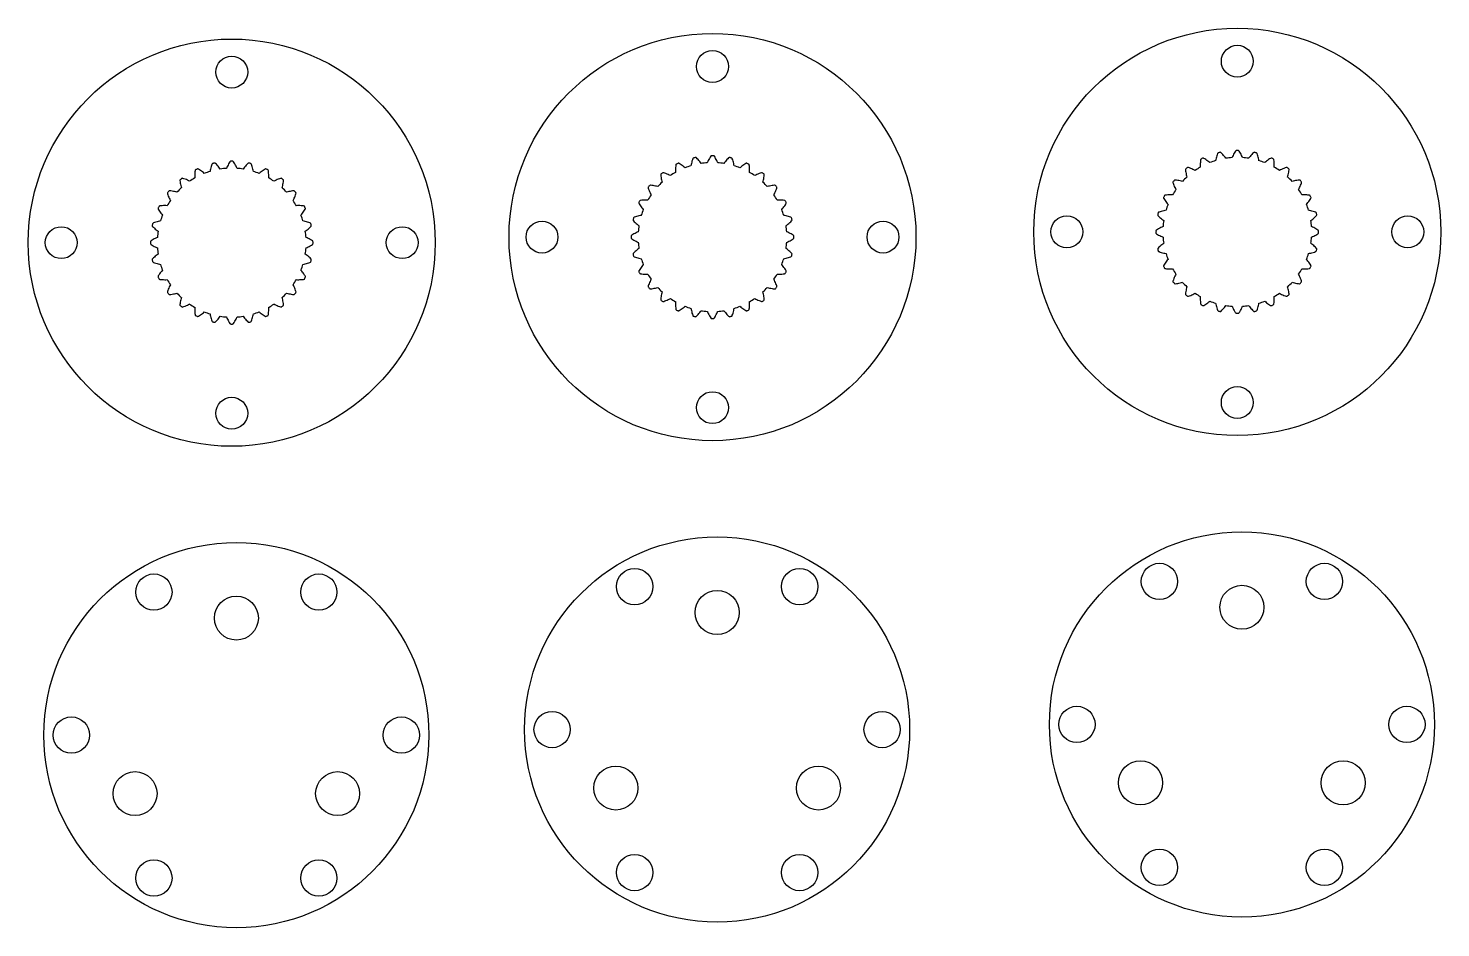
# Model space of a CAD drawing. Header units: millimetres. Extents: x -17 to 112, y -157 to 16.
# Drawn here: x -16.9 to 111.5, y -66 to 15.7 of the extents above; entities that cross this region are included whole.
import ezdxf

# ---------------------------------------------------------------- set-up
doc = ezdxf.new("R2010")
doc.units = ezdxf.units.MM
doc.layers.get('0').update_dxf_attribs({"lineweight": 25, "true_color": 0xffffff})

msp = doc.modelspace()

# ---------------------------------------------------------------- linework, layer by layer
at = {"color": 7, "linetype": 'Continuous', "lineweight": 25, "true_color": 0xffffff}
for centre, radius in [((93.04, -2.79), 18.5), ((1.62, -3.77), 18.5), ((45.33, -3.26), 18.5), ((93.04, 12.71), 1.45), ((1.62, 11.73), 1.45), ((45.33, 12.24), 1.45), ((-13.88, -3.77), 1.45), ((17.12, -3.77), 1.45), ((29.83, -3.26), 1.45), ((60.83, -3.26), 1.45), ((77.54, -2.79), 1.45), ((108.54, -2.79), 1.45), ((1.62, -19.27), 1.45), ((45.33, -18.76), 1.45), ((93.04, -18.29), 1.45), ((45.75, -48.01), 17.5), ((93.46, -47.54), 17.5), ((2.04, -48.51), 17.5), ((38.25, -35.02), 1.65), ((53.25, -35.02), 1.65), ((85.96, -34.55), 1.65), ((100.96, -34.55), 1.65), ((-5.46, -35.52), 1.65), ((9.54, -35.52), 1.65), ((2.04, -37.88), 2), ((45.75, -37.37), 2), ((93.46, -36.9), 2), ((78.46, -47.54), 1.65), ((108.46, -47.54), 1.65), ((-12.96, -48.51), 1.65), ((17.04, -48.51), 1.65), ((30.75, -48.01), 1.65), ((60.75, -48.01), 1.65), ((36.54, -53.32), 2), ((54.96, -53.32), 2), ((84.24, -52.85), 2), ((102.67, -52.85), 2), ((-7.17, -53.83), 2), ((11.25, -53.83), 2), ((85.96, -60.53), 1.65), ((100.96, -60.53), 1.65), ((-5.46, -61.5), 1.65), ((9.54, -61.5), 1.65), ((38.25, -61), 1.65), ((53.25, -61), 1.65)]:
    msp.add_circle(centre, radius, dxfattribs=at)
for centre, start, end in [((93.04, -2.79), 94.0569, 98.8002), ((93.04, -2.79), 81.1998, 85.9431), ((1.62, -3.77), 106.914, 111.6574), ((1.62, -3.77), 94.0569, 98.8002), ((1.62, -3.77), 81.1998, 85.9431), ((1.62, -3.77), 68.3426, 73.086), ((45.33, -3.26), 119.7712, 124.5145), ((45.33, -3.26), 106.914, 111.6574), ((45.33, -3.26), 94.0569, 98.8002), ((45.33, -3.26), 81.1998, 85.9431), ((45.33, -3.26), 68.3426, 73.086), ((45.33, -3.26), 55.4855, 60.2288), ((93.04, -2.79), 119.7712, 124.5145), ((93.04, -2.79), 106.914, 111.6574), ((93.04, -2.79), 68.3426, 73.086), ((93.04, -2.79), 55.4855, 60.2288), ((1.62, -3.77), 119.7712, 124.5145), ((1.62, -3.77), 55.4855, 60.2288), ((45.33, -3.26), 132.6283, 137.3717), ((45.33, -3.26), 42.6283, 47.3717), ((93.04, -2.79), 132.6283, 137.3717), ((93.04, -2.79), 42.6283, 47.3717), ((1.62, -3.77), 145.4855, 150.2288), ((1.62, -3.77), 132.6283, 137.3717), ((1.62, -3.77), 42.6283, 47.3717), ((1.62, -3.77), 29.7712, 34.5145), ((45.33, -3.26), 145.4855, 150.2288), ((45.33, -3.26), 29.7712, 34.5145), ((93.04, -2.79), 145.4855, 150.2288), ((93.04, -2.79), 29.7712, 34.5145), ((1.62, -3.77), 158.3426, 163.086), ((1.62, -3.77), 16.914, 21.6574), ((45.33, -3.26), 158.3426, 163.086), ((45.33, -3.26), 16.914, 21.6574), ((93.04, -2.79), 158.3426, 163.086), ((93.04, -2.79), 16.914, 21.6574), ((45.33, -3.26), 171.1998, 175.9431), ((45.33, -3.26), 4.0569, 8.8002), ((93.04, -2.79), 171.1998, 175.9431), ((93.04, -2.79), 4.0569, 8.8002), ((1.62, -3.77), 171.1998, 175.9431), ((1.62, -3.77), 4.0569, 8.8002), ((45.33, -3.26), 184.0569, 188.8002), ((45.33, -3.26), 351.1998, 355.9431), ((93.04, -2.79), 184.0569, 188.8002), ((93.04, -2.79), 351.1998, 355.9431), ((1.62, -3.77), 184.0569, 188.8002), ((1.62, -3.77), 351.1998, 355.9431), ((93.04, -2.79), 196.914, 201.6574), ((93.04, -2.79), 338.3426, 343.086), ((1.62, -3.77), 196.914, 201.6574), ((1.62, -3.77), 338.3426, 343.086), ((45.33, -3.26), 196.914, 201.6574), ((45.33, -3.26), 338.3426, 343.086), ((93.04, -2.79), 209.7712, 214.5145), ((93.04, -2.79), 325.4855, 330.2288), ((1.62, -3.77), 209.7712, 214.5145), ((1.62, -3.77), 325.4855, 330.2288), ((45.33, -3.26), 209.7712, 214.5145), ((45.33, -3.26), 325.4855, 330.2288), ((93.04, -2.79), 222.6283, 227.3717), ((93.04, -2.79), 312.6283, 317.3717), ((1.62, -3.77), 222.6283, 227.3717), ((1.62, -3.77), 312.6283, 317.3717), ((45.33, -3.26), 222.6283, 227.3717), ((45.33, -3.26), 235.4855, 240.2288), ((45.33, -3.26), 299.7712, 304.5145), ((45.33, -3.26), 312.6283, 317.3717), ((93.04, -2.79), 235.4855, 240.2288), ((93.04, -2.79), 299.7712, 304.5145), ((1.62, -3.77), 235.4855, 240.2288), ((1.62, -3.77), 248.3426, 253.086), ((1.62, -3.77), 286.914, 291.6574), ((1.62, -3.77), 299.7712, 304.5145), ((45.33, -3.26), 248.3426, 253.086), ((45.33, -3.26), 261.1998, 265.9431), ((45.33, -3.26), 274.0569, 278.8002), ((45.33, -3.26), 286.914, 291.6574), ((93.04, -2.79), 248.3426, 253.086), ((93.04, -2.79), 261.1998, 265.9431), ((93.04, -2.79), 274.0569, 278.8002), ((93.04, -2.79), 286.914, 291.6574), ((1.62, -3.77), 261.1998, 265.9431), ((1.62, -3.77), 274.0569, 278.8002)]:
    msp.add_arc(centre, 6.77, start, end, dxfattribs=at)
for points, knots in [([(43.69, 3.95), (43.65, 3.94), (43.57, 3.93), (43.52, 3.83), (43.44, 3.56), (43.39, 3.36), (43.36, 3.21)], [0.5, 0.5, 0.5, 0.5, 0.5638136, 0.6276273, 0.7552545, 1.0105091, 1.0105091, 1.0105091, 1.0105091]), ([(44.3, 3.43), (44.21, 3.55), (44.08, 3.71), (43.88, 3.92), (43.8, 3.99), (43.72, 3.96), (43.69, 3.95)], [-0.0105091, -0.0105091, -0.0105091, -0.0105091, 0.2447455, 0.3723727, 0.4361864, 0.5, 0.5, 0.5, 0.5]), ([(45.33, 4.13), (45.29, 4.13), (45.21, 4.14), (45.15, 4.06), (45, 3.81), (44.91, 3.63), (44.85, 3.49)], [0.5, 0.5, 0.5, 0.5, 0.5638136, 0.6276273, 0.7552545, 1.0105091, 1.0105091, 1.0105091, 1.0105091]), ([(45.81, 3.49), (45.75, 3.63), (45.66, 3.81), (45.52, 4.06), (45.45, 4.14), (45.37, 4.13), (45.33, 4.13)], [-0.0105091, -0.0105091, -0.0105091, -0.0105091, 0.2447455, 0.3723727, 0.4361864, 0.5, 0.5, 0.5, 0.5]), ([(46.98, 3.95), (46.94, 3.96), (46.86, 3.99), (46.78, 3.92), (46.59, 3.71), (46.45, 3.55), (46.37, 3.43)], [0.5, 0.5, 0.5, 0.5, 0.5638136, 0.6276273, 0.7552545, 1.0105091, 1.0105091, 1.0105091, 1.0105091]), ([(47.3, 3.21), (47.27, 3.36), (47.23, 3.56), (47.14, 3.83), (47.09, 3.93), (47.01, 3.94), (46.98, 3.95)], [-0.0105091, -0.0105091, -0.0105091, -0.0105091, 0.2447455, 0.3723727, 0.4361864, 0.5, 0.5, 0.5, 0.5]), ([(89.83, 3.87), (89.8, 3.85), (89.72, 3.83), (89.7, 3.72), (89.67, 3.44), (89.67, 3.23), (89.68, 3.08)], [0.5, 0.5, 0.5, 0.5, 0.5638136, 0.6276273, 0.7552545, 1.0105091, 1.0105091, 1.0105091, 1.0105091]), ([(90.54, 3.5), (90.43, 3.6), (90.26, 3.73), (90.03, 3.88), (89.93, 3.93), (89.87, 3.89), (89.83, 3.87)], [-0.0105091, -0.0105091, -0.0105091, -0.0105091, 0.2447455, 0.3723727, 0.4361864, 0.5, 0.5, 0.5, 0.5]), ([(91.39, 4.42), (91.35, 4.41), (91.28, 4.4), (91.23, 4.3), (91.14, 4.03), (91.09, 3.83), (91.07, 3.68)], [0.5, 0.5, 0.5, 0.5, 0.5638136, 0.6276273, 0.7552545, 1.0105091, 1.0105091, 1.0105091, 1.0105091]), ([(92, 3.9), (91.92, 4.02), (91.78, 4.18), (91.59, 4.39), (91.5, 4.46), (91.43, 4.43), (91.39, 4.42)], [-0.0105091, -0.0105091, -0.0105091, -0.0105091, 0.2447455, 0.3723727, 0.4361864, 0.5, 0.5, 0.5, 0.5]), ([(93.04, 4.6), (93, 4.6), (92.92, 4.61), (92.85, 4.53), (92.71, 4.28), (92.62, 4.1), (92.56, 3.96)], [0.5, 0.5, 0.5, 0.5, 0.5638136, 0.6276273, 0.7552545, 1.0105091, 1.0105091, 1.0105091, 1.0105091]), ([(93.52, 3.96), (93.46, 4.1), (93.37, 4.28), (93.22, 4.53), (93.16, 4.61), (93.08, 4.6), (93.04, 4.6)], [-0.0105091, -0.0105091, -0.0105091, -0.0105091, 0.2447455, 0.3723727, 0.4361864, 0.5, 0.5, 0.5, 0.5]), ([(94.68, 4.42), (94.64, 4.43), (94.57, 4.46), (94.49, 4.39), (94.29, 4.18), (94.16, 4.02), (94.07, 3.9)], [0.5, 0.5, 0.5, 0.5, 0.5638136, 0.6276273, 0.7552545, 1.0105091, 1.0105091, 1.0105091, 1.0105091]), ([(95.01, 3.68), (94.98, 3.83), (94.93, 4.03), (94.85, 4.3), (94.8, 4.4), (94.72, 4.41), (94.68, 4.42)], [-0.0105091, -0.0105091, -0.0105091, -0.0105091, 0.2447455, 0.3723727, 0.4361864, 0.5, 0.5, 0.5, 0.5]), ([(96.25, 3.87), (96.21, 3.89), (96.15, 3.93), (96.05, 3.88), (95.81, 3.73), (95.65, 3.6), (95.54, 3.5)], [0.5, 0.5, 0.5, 0.5, 0.5638136, 0.6276273, 0.7552545, 1.0105091, 1.0105091, 1.0105091, 1.0105091]), ([(96.4, 3.08), (96.41, 3.23), (96.4, 3.44), (96.38, 3.72), (96.36, 3.83), (96.28, 3.85), (96.25, 3.87)], [-0.0105091, -0.0105091, -0.0105091, -0.0105091, 0.2447455, 0.3723727, 0.4361864, 0.5, 0.5, 0.5, 0.5]), ([(-1.59, 2.89), (-1.62, 2.88), (-1.7, 2.85), (-1.72, 2.74), (-1.74, 2.46), (-1.75, 2.25), (-1.74, 2.11)], [0.5, 0.5, 0.5, 0.5, 0.5638136, 0.6276273, 0.7552545, 1.0105091, 1.0105091, 1.0105091, 1.0105091]), ([(-0.88, 2.52), (-0.99, 2.62), (-1.15, 2.75), (-1.39, 2.91), (-1.49, 2.95), (-1.55, 2.91), (-1.59, 2.89)], [-0.0105091, -0.0105091, -0.0105091, -0.0105091, 0.2447455, 0.3723727, 0.4361864, 0.5, 0.5, 0.5, 0.5]), ([(-0.03, 3.44), (-0.06, 3.43), (-0.14, 3.42), (-0.19, 3.33), (-0.27, 3.06), (-0.32, 2.85), (-0.35, 2.71)], [0.5, 0.5, 0.5, 0.5, 0.5638136, 0.6276273, 0.7552545, 1.0105091, 1.0105091, 1.0105091, 1.0105091]), ([(0.58, 2.92), (0.5, 3.04), (0.37, 3.2), (0.17, 3.41), (0.09, 3.48), (0.01, 3.45), (-0.03, 3.44)], [-0.0105091, -0.0105091, -0.0105091, -0.0105091, 0.2447455, 0.3723727, 0.4361864, 0.5, 0.5, 0.5, 0.5]), ([(1.62, 3.62), (1.58, 3.62), (1.5, 3.64), (1.44, 3.55), (1.29, 3.31), (1.2, 3.12), (1.14, 2.98)], [0.5, 0.5, 0.5, 0.5, 0.5638136, 0.6276273, 0.7552545, 1.0105091, 1.0105091, 1.0105091, 1.0105091]), ([(2.1, 2.98), (2.04, 3.12), (1.95, 3.31), (1.8, 3.55), (1.74, 3.64), (1.66, 3.62), (1.62, 3.62)], [-0.0105091, -0.0105091, -0.0105091, -0.0105091, 0.2447455, 0.3723727, 0.4361864, 0.5, 0.5, 0.5, 0.5]), ([(3.27, 3.44), (3.23, 3.45), (3.15, 3.48), (3.07, 3.41), (2.87, 3.2), (2.74, 3.04), (2.66, 2.92)], [0.5, 0.5, 0.5, 0.5, 0.5638136, 0.6276273, 0.7552545, 1.0105091, 1.0105091, 1.0105091, 1.0105091]), ([(3.59, 2.71), (3.56, 2.85), (3.51, 3.06), (3.43, 3.33), (3.38, 3.42), (3.3, 3.43), (3.27, 3.44)], [-0.0105091, -0.0105091, -0.0105091, -0.0105091, 0.2447455, 0.3723727, 0.4361864, 0.5, 0.5, 0.5, 0.5]), ([(4.83, 2.89), (4.79, 2.91), (4.73, 2.95), (4.63, 2.91), (4.39, 2.75), (4.23, 2.62), (4.12, 2.52)], [0.5, 0.5, 0.5, 0.5, 0.5638136, 0.6276273, 0.7552545, 1.0105091, 1.0105091, 1.0105091, 1.0105091]), ([(4.98, 2.11), (4.99, 2.25), (4.98, 2.46), (4.96, 2.74), (4.94, 2.85), (4.86, 2.88), (4.83, 2.89)], [-0.0105091, -0.0105091, -0.0105091, -0.0105091, 0.2447455, 0.3723727, 0.4361864, 0.5, 0.5, 0.5, 0.5]), ([(41.5, 2.32), (41.37, 2.39), (41.18, 2.48), (40.91, 2.58), (40.81, 2.6), (40.75, 2.54), (40.72, 2.52)], [-0.0105091, -0.0105091, -0.0105091, -0.0105091, 0.2447455, 0.3723727, 0.4361864, 0.5, 0.5, 0.5, 0.5]), ([(42.12, 3.4), (42.09, 3.38), (42.01, 3.36), (41.99, 3.25), (41.97, 2.97), (41.96, 2.76), (41.97, 2.61)], [0.5, 0.5, 0.5, 0.5, 0.5638136, 0.6276273, 0.7552545, 1.0105091, 1.0105091, 1.0105091, 1.0105091]), ([(42.83, 3.03), (42.72, 3.13), (42.56, 3.26), (42.32, 3.41), (42.22, 3.46), (42.16, 3.42), (42.12, 3.4)], [-0.0105091, -0.0105091, -0.0105091, -0.0105091, 0.2447455, 0.3723727, 0.4361864, 0.5, 0.5, 0.5, 0.5]), ([(48.54, 3.4), (48.5, 3.42), (48.44, 3.46), (48.34, 3.41), (48.11, 3.26), (47.94, 3.13), (47.83, 3.03)], [0.5, 0.5, 0.5, 0.5, 0.5638136, 0.6276273, 0.7552545, 1.0105091, 1.0105091, 1.0105091, 1.0105091]), ([(48.69, 2.61), (48.7, 2.76), (48.7, 2.97), (48.67, 3.25), (48.65, 3.36), (48.57, 3.38), (48.54, 3.4)], [-0.0105091, -0.0105091, -0.0105091, -0.0105091, 0.2447455, 0.3723727, 0.4361864, 0.5, 0.5, 0.5, 0.5]), ([(49.94, 2.52), (49.91, 2.54), (49.86, 2.6), (49.75, 2.58), (49.49, 2.48), (49.29, 2.39), (49.17, 2.32)], [0.5, 0.5, 0.5, 0.5, 0.5638136, 0.6276273, 0.7552545, 1.0105091, 1.0105091, 1.0105091, 1.0105091]), ([(88.43, 2.99), (88.4, 2.97), (88.33, 2.93), (88.33, 2.82), (88.37, 2.54), (88.41, 2.33), (88.46, 2.19)], [0.5, 0.5, 0.5, 0.5, 0.5638136, 0.6276273, 0.7552545, 1.0105091, 1.0105091, 1.0105091, 1.0105091]), ([(89.2, 2.79), (89.07, 2.86), (88.88, 2.95), (88.62, 3.05), (88.51, 3.07), (88.46, 3.01), (88.43, 2.99)], [-0.0105091, -0.0105091, -0.0105091, -0.0105091, 0.2447455, 0.3723727, 0.4361864, 0.5, 0.5, 0.5, 0.5]), ([(97.65, 2.99), (97.62, 3.01), (97.56, 3.07), (97.46, 3.05), (97.19, 2.95), (97, 2.86), (96.87, 2.79)], [0.5, 0.5, 0.5, 0.5, 0.5638136, 0.6276273, 0.7552545, 1.0105091, 1.0105091, 1.0105091, 1.0105091]), ([(97.62, 2.19), (97.66, 2.33), (97.71, 2.54), (97.75, 2.82), (97.75, 2.93), (97.68, 2.97), (97.65, 2.99)], [-0.0105091, -0.0105091, -0.0105091, -0.0105091, 0.2447455, 0.3723727, 0.4361864, 0.5, 0.5, 0.5, 0.5]), ([(-2.99, 2.01), (-3.02, 1.99), (-3.09, 1.95), (-3.09, 1.84), (-3.05, 1.56), (-3, 1.35), (-2.96, 1.21)], [0.5, 0.5, 0.5, 0.5, 0.5638136, 0.6276273, 0.7552545, 1.0105091, 1.0105091, 1.0105091, 1.0105091]), ([(-2.21, 1.81), (-2.34, 1.88), (-2.53, 1.97), (-2.8, 2.07), (-2.9, 2.09), (-2.96, 2.04), (-2.99, 2.01)], [-0.0105091, -0.0105091, -0.0105091, -0.0105091, 0.2447455, 0.3723727, 0.4361864, 0.5, 0.5, 0.5, 0.5]), ([(6.23, 2.01), (6.2, 2.04), (6.14, 2.09), (6.04, 2.07), (5.77, 1.97), (5.58, 1.88), (5.45, 1.81)], [0.5, 0.5, 0.5, 0.5, 0.5638136, 0.6276273, 0.7552545, 1.0105091, 1.0105091, 1.0105091, 1.0105091]), ([(6.2, 1.21), (6.24, 1.35), (6.29, 1.56), (6.33, 1.84), (6.33, 1.95), (6.26, 1.99), (6.23, 2.01)], [-0.0105091, -0.0105091, -0.0105091, -0.0105091, 0.2447455, 0.3723727, 0.4361864, 0.5, 0.5, 0.5, 0.5]), ([(39.55, 1.35), (39.53, 1.32), (39.47, 1.26), (39.49, 1.16), (39.6, 0.89), (39.68, 0.7), (39.76, 0.57)], [0.5, 0.5, 0.5, 0.5, 0.5638136, 0.6276273, 0.7552545, 1.0105091, 1.0105091, 1.0105091, 1.0105091]), ([(40.35, 1.32), (40.21, 1.36), (40, 1.41), (39.73, 1.45), (39.62, 1.45), (39.58, 1.38), (39.55, 1.35)], [-0.0105091, -0.0105091, -0.0105091, -0.0105091, 0.2447455, 0.3723727, 0.4361864, 0.5, 0.5, 0.5, 0.5]), ([(40.72, 2.52), (40.69, 2.5), (40.62, 2.46), (40.62, 2.35), (40.66, 2.07), (40.71, 1.86), (40.75, 1.72)], [0.5, 0.5, 0.5, 0.5, 0.5638136, 0.6276273, 0.7552545, 1.0105091, 1.0105091, 1.0105091, 1.0105091]), ([(49.91, 1.72), (49.95, 1.86), (50, 2.07), (50.04, 2.35), (50.04, 2.46), (49.97, 2.5), (49.94, 2.52)], [-0.0105091, -0.0105091, -0.0105091, -0.0105091, 0.2447455, 0.3723727, 0.4361864, 0.5, 0.5, 0.5, 0.5]), ([(51.11, 1.35), (51.09, 1.38), (51.05, 1.45), (50.94, 1.45), (50.66, 1.41), (50.45, 1.36), (50.31, 1.32)], [0.5, 0.5, 0.5, 0.5, 0.5638136, 0.6276273, 0.7552545, 1.0105091, 1.0105091, 1.0105091, 1.0105091]), ([(50.91, 0.57), (50.98, 0.7), (51.07, 0.89), (51.17, 1.16), (51.19, 1.26), (51.14, 1.32), (51.11, 1.35)], [-0.0105091, -0.0105091, -0.0105091, -0.0105091, 0.2447455, 0.3723727, 0.4361864, 0.5, 0.5, 0.5, 0.5]), ([(87.26, 1.82), (87.23, 1.79), (87.18, 1.73), (87.2, 1.63), (87.3, 1.36), (87.39, 1.17), (87.46, 1.04)], [0.5, 0.5, 0.5, 0.5, 0.5638136, 0.6276273, 0.7552545, 1.0105091, 1.0105091, 1.0105091, 1.0105091]), ([(88.06, 1.79), (87.92, 1.83), (87.71, 1.88), (87.43, 1.92), (87.32, 1.92), (87.28, 1.85), (87.26, 1.82)], [-0.0105091, -0.0105091, -0.0105091, -0.0105091, 0.2447455, 0.3723727, 0.4361864, 0.5, 0.5, 0.5, 0.5]), ([(98.82, 1.82), (98.79, 1.85), (98.75, 1.92), (98.64, 1.92), (98.37, 1.88), (98.16, 1.83), (98.02, 1.79)], [0.5, 0.5, 0.5, 0.5, 0.5638136, 0.6276273, 0.7552545, 1.0105091, 1.0105091, 1.0105091, 1.0105091]), ([(98.61, 1.04), (98.68, 1.17), (98.77, 1.36), (98.87, 1.63), (98.9, 1.73), (98.84, 1.79), (98.82, 1.82)], [-0.0105091, -0.0105091, -0.0105091, -0.0105091, 0.2447455, 0.3723727, 0.4361864, 0.5, 0.5, 0.5, 0.5]), ([(-4.16, 0.84), (-4.18, 0.81), (-4.24, 0.76), (-4.22, 0.65), (-4.12, 0.39), (-4.03, 0.2), (-3.96, 0.07)], [0.5, 0.5, 0.5, 0.5, 0.5638136, 0.6276273, 0.7552545, 1.0105091, 1.0105091, 1.0105091, 1.0105091]), ([(-3.36, 0.81), (-3.5, 0.86), (-3.71, 0.9), (-3.99, 0.94), (-4.1, 0.94), (-4.14, 0.87), (-4.16, 0.84)], [-0.0105091, -0.0105091, -0.0105091, -0.0105091, 0.2447455, 0.3723727, 0.4361864, 0.5, 0.5, 0.5, 0.5]), ([(7.4, 0.84), (7.38, 0.87), (7.34, 0.94), (7.23, 0.94), (6.95, 0.9), (6.74, 0.86), (6.6, 0.81)], [0.5, 0.5, 0.5, 0.5, 0.5638136, 0.6276273, 0.7552545, 1.0105091, 1.0105091, 1.0105091, 1.0105091]), ([(7.2, 0.07), (7.27, 0.2), (7.36, 0.39), (7.46, 0.65), (7.48, 0.76), (7.42, 0.81), (7.4, 0.84)], [-0.0105091, -0.0105091, -0.0105091, -0.0105091, 0.2447455, 0.3723727, 0.4361864, 0.5, 0.5, 0.5, 0.5]), ([(39.46, 0.1), (39.31, 0.11), (39.1, 0.1), (38.82, 0.08), (38.71, 0.06), (38.69, -0.02), (38.67, -0.05)], [-0.0105091, -0.0105091, -0.0105091, -0.0105091, 0.2447455, 0.3723727, 0.4361864, 0.5, 0.5, 0.5, 0.5]), ([(51.99, -0.05), (51.98, -0.02), (51.95, 0.06), (51.84, 0.08), (51.56, 0.1), (51.35, 0.11), (51.21, 0.1)], [0.5, 0.5, 0.5, 0.5, 0.5638136, 0.6276273, 0.7552545, 1.0105091, 1.0105091, 1.0105091, 1.0105091]), ([(86.38, 0.42), (86.36, 0.38), (86.32, 0.32), (86.36, 0.22), (86.52, -0.02), (86.65, -0.18), (86.75, -0.29)], [0.5, 0.5, 0.5, 0.5, 0.5638136, 0.6276273, 0.7552545, 1.0105091, 1.0105091, 1.0105091, 1.0105091]), ([(87.16, 0.57), (87.02, 0.58), (86.81, 0.57), (86.53, 0.55), (86.42, 0.53), (86.39, 0.45), (86.38, 0.42)], [-0.0105091, -0.0105091, -0.0105091, -0.0105091, 0.2447455, 0.3723727, 0.4361864, 0.5, 0.5, 0.5, 0.5]), ([(99.7, 0.42), (99.68, 0.45), (99.66, 0.53), (99.55, 0.55), (99.27, 0.57), (99.06, 0.58), (98.91, 0.57)], [0.5, 0.5, 0.5, 0.5, 0.5638136, 0.6276273, 0.7552545, 1.0105091, 1.0105091, 1.0105091, 1.0105091]), ([(99.33, -0.29), (99.43, -0.18), (99.55, -0.02), (99.71, 0.22), (99.76, 0.32), (99.72, 0.38), (99.7, 0.42)], [-0.0105091, -0.0105091, -0.0105091, -0.0105091, 0.2447455, 0.3723727, 0.4361864, 0.5, 0.5, 0.5, 0.5]), ([(-5.04, -0.56), (-5.06, -0.6), (-5.1, -0.66), (-5.05, -0.76), (-4.9, -0.99), (-4.77, -1.16), (-4.67, -1.27)], [0.5, 0.5, 0.5, 0.5, 0.5638136, 0.6276273, 0.7552545, 1.0105091, 1.0105091, 1.0105091, 1.0105091]), ([(-4.25, -0.41), (-4.4, -0.4), (-4.61, -0.4), (-4.89, -0.43), (-5, -0.45), (-5.02, -0.53), (-5.04, -0.56)], [-0.0105091, -0.0105091, -0.0105091, -0.0105091, 0.2447455, 0.3723727, 0.4361864, 0.5, 0.5, 0.5, 0.5]), ([(8.28, -0.56), (8.26, -0.53), (8.24, -0.45), (8.13, -0.43), (7.85, -0.4), (7.64, -0.4), (7.49, -0.41)], [0.5, 0.5, 0.5, 0.5, 0.5638136, 0.6276273, 0.7552545, 1.0105091, 1.0105091, 1.0105091, 1.0105091]), ([(7.91, -1.27), (8.01, -1.16), (8.14, -0.99), (8.29, -0.76), (8.34, -0.66), (8.3, -0.6), (8.28, -0.56)], [-0.0105091, -0.0105091, -0.0105091, -0.0105091, 0.2447455, 0.3723727, 0.4361864, 0.5, 0.5, 0.5, 0.5]), ([(38.67, -0.05), (38.65, -0.09), (38.61, -0.15), (38.66, -0.25), (38.82, -0.49), (38.94, -0.65), (39.04, -0.76)], [0.5, 0.5, 0.5, 0.5, 0.5638136, 0.6276273, 0.7552545, 1.0105091, 1.0105091, 1.0105091, 1.0105091]), ([(51.62, -0.76), (51.72, -0.65), (51.85, -0.49), (52, -0.25), (52.05, -0.15), (52.01, -0.09), (51.99, -0.05)], [-0.0105091, -0.0105091, -0.0105091, -0.0105091, 0.2447455, 0.3723727, 0.4361864, 0.5, 0.5, 0.5, 0.5]), ([(85.83, -1.15), (85.82, -1.18), (85.79, -1.26), (85.86, -1.34), (86.07, -1.54), (86.23, -1.67), (86.35, -1.76)], [0.5, 0.5, 0.5, 0.5, 0.5638136, 0.6276273, 0.7552545, 1.0105091, 1.0105091, 1.0105091, 1.0105091]), ([(86.56, -0.82), (86.42, -0.85), (86.21, -0.9), (85.94, -0.98), (85.85, -1.03), (85.84, -1.11), (85.83, -1.15)], [-0.0105091, -0.0105091, -0.0105091, -0.0105091, 0.2447455, 0.3723727, 0.4361864, 0.5, 0.5, 0.5, 0.5]), ([(100.25, -1.15), (100.24, -1.11), (100.23, -1.03), (100.13, -0.98), (99.86, -0.9), (99.66, -0.85), (99.51, -0.82)], [0.5, 0.5, 0.5, 0.5, 0.5638136, 0.6276273, 0.7552545, 1.0105091, 1.0105091, 1.0105091, 1.0105091]), ([(99.73, -1.76), (99.85, -1.67), (100.01, -1.54), (100.21, -1.34), (100.28, -1.26), (100.25, -1.18), (100.25, -1.15)], [-0.0105091, -0.0105091, -0.0105091, -0.0105091, 0.2447455, 0.3723727, 0.4361864, 0.5, 0.5, 0.5, 0.5]), ([(-5.59, -2.12), (-5.6, -2.16), (-5.63, -2.23), (-5.56, -2.32), (-5.35, -2.51), (-5.19, -2.65), (-5.07, -2.73)], [0.5, 0.5, 0.5, 0.5, 0.5638136, 0.6276273, 0.7552545, 1.0105091, 1.0105091, 1.0105091, 1.0105091]), ([(-4.85, -1.8), (-5, -1.82), (-5.2, -1.87), (-5.47, -1.96), (-5.57, -2.01), (-5.58, -2.08), (-5.59, -2.12)], [-0.0105091, -0.0105091, -0.0105091, -0.0105091, 0.2447455, 0.3723727, 0.4361864, 0.5, 0.5, 0.5, 0.5]), ([(8.83, -2.12), (8.82, -2.08), (8.81, -2.01), (8.71, -1.96), (8.44, -1.87), (8.24, -1.82), (8.09, -1.8)], [0.5, 0.5, 0.5, 0.5, 0.5638136, 0.6276273, 0.7552545, 1.0105091, 1.0105091, 1.0105091, 1.0105091]), ([(8.31, -2.73), (8.43, -2.65), (8.59, -2.51), (8.8, -2.32), (8.87, -2.23), (8.84, -2.16), (8.83, -2.12)], [-0.0105091, -0.0105091, -0.0105091, -0.0105091, 0.2447455, 0.3723727, 0.4361864, 0.5, 0.5, 0.5, 0.5]), ([(38.12, -1.62), (38.12, -1.65), (38.09, -1.73), (38.16, -1.81), (38.36, -2.01), (38.52, -2.14), (38.64, -2.23)], [0.5, 0.5, 0.5, 0.5, 0.5638136, 0.6276273, 0.7552545, 1.0105091, 1.0105091, 1.0105091, 1.0105091]), ([(38.86, -1.29), (38.71, -1.32), (38.51, -1.37), (38.24, -1.45), (38.14, -1.5), (38.13, -1.58), (38.12, -1.62)], [-0.0105091, -0.0105091, -0.0105091, -0.0105091, 0.2447455, 0.3723727, 0.4361864, 0.5, 0.5, 0.5, 0.5]), ([(52.54, -1.62), (52.53, -1.58), (52.52, -1.5), (52.42, -1.45), (52.16, -1.37), (51.95, -1.32), (51.81, -1.29)], [0.5, 0.5, 0.5, 0.5, 0.5638136, 0.6276273, 0.7552545, 1.0105091, 1.0105091, 1.0105091, 1.0105091]), ([(52.02, -2.23), (52.14, -2.14), (52.3, -2.01), (52.51, -1.81), (52.58, -1.73), (52.55, -1.65), (52.54, -1.62)], [-0.0105091, -0.0105091, -0.0105091, -0.0105091, 0.2447455, 0.3723727, 0.4361864, 0.5, 0.5, 0.5, 0.5]), ([(86.29, -2.31), (86.15, -2.37), (85.96, -2.46), (85.72, -2.61), (85.63, -2.67), (85.65, -2.75), (85.65, -2.79)], [-0.0105091, -0.0105091, -0.0105091, -0.0105091, 0.2447455, 0.3723727, 0.4361864, 0.5, 0.5, 0.5, 0.5]), ([(100.43, -2.79), (100.43, -2.75), (100.44, -2.67), (100.36, -2.61), (100.11, -2.46), (99.92, -2.37), (99.79, -2.31)], [0.5, 0.5, 0.5, 0.5, 0.5638136, 0.6276273, 0.7552545, 1.0105091, 1.0105091, 1.0105091, 1.0105091]), ([(-5.13, -3.29), (-5.27, -3.35), (-5.45, -3.44), (-5.7, -3.58), (-5.78, -3.65), (-5.77, -3.73), (-5.77, -3.77)], [-0.0105091, -0.0105091, -0.0105091, -0.0105091, 0.2447455, 0.3723727, 0.4361864, 0.5, 0.5, 0.5, 0.5]), ([(-5.77, -3.77), (-5.77, -3.81), (-5.78, -3.89), (-5.7, -3.95), (-5.45, -4.1), (-5.27, -4.19), (-5.13, -4.25)], [0.5, 0.5, 0.5, 0.5, 0.5638136, 0.6276273, 0.7552545, 1.0105091, 1.0105091, 1.0105091, 1.0105091]), ([(9.01, -3.77), (9.01, -3.73), (9.02, -3.65), (8.94, -3.58), (8.69, -3.44), (8.51, -3.35), (8.37, -3.29)], [0.5, 0.5, 0.5, 0.5, 0.5638136, 0.6276273, 0.7552545, 1.0105091, 1.0105091, 1.0105091, 1.0105091]), ([(8.37, -4.25), (8.51, -4.19), (8.69, -4.1), (8.94, -3.95), (9.02, -3.89), (9.01, -3.81), (9.01, -3.77)], [-0.0105091, -0.0105091, -0.0105091, -0.0105091, 0.2447455, 0.3723727, 0.4361864, 0.5, 0.5, 0.5, 0.5]), ([(38.58, -2.78), (38.45, -2.84), (38.26, -2.93), (38.01, -3.08), (37.93, -3.14), (37.94, -3.22), (37.94, -3.26)], [-0.0105091, -0.0105091, -0.0105091, -0.0105091, 0.2447455, 0.3723727, 0.4361864, 0.5, 0.5, 0.5, 0.5]), ([(37.94, -3.26), (37.94, -3.3), (37.93, -3.38), (38.01, -3.45), (38.26, -3.59), (38.45, -3.68), (38.58, -3.74)], [0.5, 0.5, 0.5, 0.5, 0.5638136, 0.6276273, 0.7552545, 1.0105091, 1.0105091, 1.0105091, 1.0105091]), ([(52.72, -3.26), (52.72, -3.22), (52.74, -3.14), (52.65, -3.08), (52.41, -2.93), (52.22, -2.84), (52.08, -2.78)], [0.5, 0.5, 0.5, 0.5, 0.5638136, 0.6276273, 0.7552545, 1.0105091, 1.0105091, 1.0105091, 1.0105091]), ([(52.08, -3.74), (52.22, -3.68), (52.41, -3.59), (52.65, -3.45), (52.74, -3.38), (52.72, -3.3), (52.72, -3.26)], [-0.0105091, -0.0105091, -0.0105091, -0.0105091, 0.2447455, 0.3723727, 0.4361864, 0.5, 0.5, 0.5, 0.5]), ([(85.65, -2.79), (85.65, -2.83), (85.63, -2.91), (85.72, -2.98), (85.96, -3.12), (86.15, -3.21), (86.29, -3.27)], [0.5, 0.5, 0.5, 0.5, 0.5638136, 0.6276273, 0.7552545, 1.0105091, 1.0105091, 1.0105091, 1.0105091]), ([(86.35, -3.83), (86.23, -3.91), (86.07, -4.05), (85.86, -4.24), (85.79, -4.32), (85.82, -4.4), (85.83, -4.44)], [-0.0105091, -0.0105091, -0.0105091, -0.0105091, 0.2447455, 0.3723727, 0.4361864, 0.5, 0.5, 0.5, 0.5]), ([(100.25, -4.44), (100.25, -4.4), (100.28, -4.32), (100.21, -4.24), (100.01, -4.05), (99.85, -3.91), (99.73, -3.83)], [0.5, 0.5, 0.5, 0.5, 0.5638136, 0.6276273, 0.7552545, 1.0105091, 1.0105091, 1.0105091, 1.0105091]), ([(99.79, -3.27), (99.92, -3.21), (100.11, -3.12), (100.36, -2.98), (100.44, -2.91), (100.43, -2.83), (100.43, -2.79)], [-0.0105091, -0.0105091, -0.0105091, -0.0105091, 0.2447455, 0.3723727, 0.4361864, 0.5, 0.5, 0.5, 0.5]), ([(-5.07, -4.8), (-5.19, -4.89), (-5.35, -5.02), (-5.56, -5.22), (-5.63, -5.3), (-5.6, -5.37), (-5.59, -5.41)], [-0.0105091, -0.0105091, -0.0105091, -0.0105091, 0.2447455, 0.3723727, 0.4361864, 0.5, 0.5, 0.5, 0.5]), ([(8.83, -5.41), (8.84, -5.37), (8.87, -5.3), (8.8, -5.22), (8.59, -5.02), (8.43, -4.89), (8.31, -4.8)], [0.5, 0.5, 0.5, 0.5, 0.5638136, 0.6276273, 0.7552545, 1.0105091, 1.0105091, 1.0105091, 1.0105091]), ([(38.64, -4.3), (38.52, -4.38), (38.36, -4.52), (38.16, -4.71), (38.09, -4.79), (38.12, -4.87), (38.12, -4.91)], [-0.0105091, -0.0105091, -0.0105091, -0.0105091, 0.2447455, 0.3723727, 0.4361864, 0.5, 0.5, 0.5, 0.5]), ([(38.12, -4.91), (38.13, -4.94), (38.14, -5.02), (38.24, -5.07), (38.51, -5.15), (38.71, -5.2), (38.86, -5.23)], [0.5, 0.5, 0.5, 0.5, 0.5638136, 0.6276273, 0.7552545, 1.0105091, 1.0105091, 1.0105091, 1.0105091]), ([(51.81, -5.23), (51.95, -5.2), (52.16, -5.15), (52.42, -5.07), (52.52, -5.02), (52.53, -4.94), (52.54, -4.91)], [-0.0105091, -0.0105091, -0.0105091, -0.0105091, 0.2447455, 0.3723727, 0.4361864, 0.5, 0.5, 0.5, 0.5]), ([(52.54, -4.91), (52.55, -4.87), (52.58, -4.79), (52.51, -4.71), (52.3, -4.52), (52.14, -4.38), (52.02, -4.3)], [0.5, 0.5, 0.5, 0.5, 0.5638136, 0.6276273, 0.7552545, 1.0105091, 1.0105091, 1.0105091, 1.0105091]), ([(85.83, -4.44), (85.84, -4.47), (85.85, -4.55), (85.94, -4.6), (86.21, -4.68), (86.42, -4.73), (86.56, -4.76)], [0.5, 0.5, 0.5, 0.5, 0.5638136, 0.6276273, 0.7552545, 1.0105091, 1.0105091, 1.0105091, 1.0105091]), ([(99.51, -4.76), (99.66, -4.73), (99.86, -4.68), (100.13, -4.6), (100.23, -4.55), (100.24, -4.47), (100.25, -4.44)], [-0.0105091, -0.0105091, -0.0105091, -0.0105091, 0.2447455, 0.3723727, 0.4361864, 0.5, 0.5, 0.5, 0.5]), ([(-5.59, -5.41), (-5.58, -5.45), (-5.57, -5.53), (-5.47, -5.58), (-5.2, -5.66), (-5, -5.71), (-4.85, -5.74)], [0.5, 0.5, 0.5, 0.5, 0.5638136, 0.6276273, 0.7552545, 1.0105091, 1.0105091, 1.0105091, 1.0105091]), ([(-4.67, -6.27), (-4.77, -6.38), (-4.9, -6.54), (-5.05, -6.78), (-5.1, -6.87), (-5.06, -6.94), (-5.04, -6.98)], [-0.0105091, -0.0105091, -0.0105091, -0.0105091, 0.2447455, 0.3723727, 0.4361864, 0.5, 0.5, 0.5, 0.5]), ([(8.28, -6.98), (8.3, -6.94), (8.34, -6.87), (8.29, -6.78), (8.14, -6.54), (8.01, -6.38), (7.91, -6.27)], [0.5, 0.5, 0.5, 0.5, 0.5638136, 0.6276273, 0.7552545, 1.0105091, 1.0105091, 1.0105091, 1.0105091]), ([(8.09, -5.74), (8.24, -5.71), (8.44, -5.66), (8.71, -5.58), (8.81, -5.53), (8.82, -5.45), (8.83, -5.41)], [-0.0105091, -0.0105091, -0.0105091, -0.0105091, 0.2447455, 0.3723727, 0.4361864, 0.5, 0.5, 0.5, 0.5]), ([(39.04, -5.76), (38.94, -5.87), (38.82, -6.03), (38.66, -6.27), (38.61, -6.37), (38.65, -6.43), (38.67, -6.47)], [-0.0105091, -0.0105091, -0.0105091, -0.0105091, 0.2447455, 0.3723727, 0.4361864, 0.5, 0.5, 0.5, 0.5]), ([(51.99, -6.47), (52.01, -6.43), (52.05, -6.37), (52, -6.27), (51.85, -6.03), (51.72, -5.87), (51.62, -5.76)], [0.5, 0.5, 0.5, 0.5, 0.5638136, 0.6276273, 0.7552545, 1.0105091, 1.0105091, 1.0105091, 1.0105091]), ([(86.75, -5.29), (86.65, -5.4), (86.52, -5.56), (86.36, -5.8), (86.32, -5.9), (86.36, -5.96), (86.38, -6)], [-0.0105091, -0.0105091, -0.0105091, -0.0105091, 0.2447455, 0.3723727, 0.4361864, 0.5, 0.5, 0.5, 0.5]), ([(86.38, -6), (86.39, -6.03), (86.42, -6.11), (86.53, -6.13), (86.81, -6.16), (87.02, -6.16), (87.16, -6.15)], [0.5, 0.5, 0.5, 0.5, 0.5638136, 0.6276273, 0.7552545, 1.0105091, 1.0105091, 1.0105091, 1.0105091]), ([(98.91, -6.15), (99.06, -6.16), (99.27, -6.16), (99.55, -6.13), (99.66, -6.11), (99.68, -6.03), (99.7, -6)], [-0.0105091, -0.0105091, -0.0105091, -0.0105091, 0.2447455, 0.3723727, 0.4361864, 0.5, 0.5, 0.5, 0.5]), ([(99.7, -6), (99.72, -5.96), (99.76, -5.9), (99.71, -5.8), (99.55, -5.56), (99.43, -5.4), (99.33, -5.29)], [0.5, 0.5, 0.5, 0.5, 0.5638136, 0.6276273, 0.7552545, 1.0105091, 1.0105091, 1.0105091, 1.0105091]), ([(-5.04, -6.98), (-5.02, -7.01), (-5, -7.09), (-4.89, -7.11), (-4.61, -7.13), (-4.4, -7.14), (-4.25, -7.13)], [0.5, 0.5, 0.5, 0.5, 0.5638136, 0.6276273, 0.7552545, 1.0105091, 1.0105091, 1.0105091, 1.0105091]), ([(-3.96, -7.6), (-4.03, -7.73), (-4.12, -7.92), (-4.22, -8.19), (-4.24, -8.29), (-4.18, -8.35), (-4.16, -8.38)], [-0.0105091, -0.0105091, -0.0105091, -0.0105091, 0.2447455, 0.3723727, 0.4361864, 0.5, 0.5, 0.5, 0.5]), ([(7.4, -8.38), (7.42, -8.35), (7.48, -8.29), (7.46, -8.19), (7.36, -7.92), (7.27, -7.73), (7.2, -7.6)], [0.5, 0.5, 0.5, 0.5, 0.5638136, 0.6276273, 0.7552545, 1.0105091, 1.0105091, 1.0105091, 1.0105091]), ([(7.49, -7.13), (7.64, -7.14), (7.85, -7.13), (8.13, -7.11), (8.24, -7.09), (8.26, -7.01), (8.28, -6.98)], [-0.0105091, -0.0105091, -0.0105091, -0.0105091, 0.2447455, 0.3723727, 0.4361864, 0.5, 0.5, 0.5, 0.5]), ([(38.67, -6.47), (38.69, -6.5), (38.71, -6.58), (38.82, -6.6), (39.1, -6.63), (39.31, -6.63), (39.46, -6.62)], [0.5, 0.5, 0.5, 0.5, 0.5638136, 0.6276273, 0.7552545, 1.0105091, 1.0105091, 1.0105091, 1.0105091]), ([(39.76, -7.09), (39.68, -7.22), (39.6, -7.42), (39.49, -7.68), (39.47, -7.79), (39.53, -7.84), (39.55, -7.87)], [-0.0105091, -0.0105091, -0.0105091, -0.0105091, 0.2447455, 0.3723727, 0.4361864, 0.5, 0.5, 0.5, 0.5]), ([(51.11, -7.87), (51.14, -7.84), (51.19, -7.79), (51.17, -7.68), (51.07, -7.42), (50.98, -7.22), (50.91, -7.09)], [0.5, 0.5, 0.5, 0.5, 0.5638136, 0.6276273, 0.7552545, 1.0105091, 1.0105091, 1.0105091, 1.0105091]), ([(51.21, -6.62), (51.35, -6.63), (51.56, -6.63), (51.84, -6.6), (51.95, -6.58), (51.98, -6.5), (51.99, -6.47)], [-0.0105091, -0.0105091, -0.0105091, -0.0105091, 0.2447455, 0.3723727, 0.4361864, 0.5, 0.5, 0.5, 0.5]), ([(87.46, -6.62), (87.39, -6.75), (87.3, -6.95), (87.2, -7.21), (87.18, -7.32), (87.23, -7.37), (87.26, -7.4)], [-0.0105091, -0.0105091, -0.0105091, -0.0105091, 0.2447455, 0.3723727, 0.4361864, 0.5, 0.5, 0.5, 0.5]), ([(87.26, -7.4), (87.28, -7.43), (87.32, -7.5), (87.43, -7.5), (87.71, -7.46), (87.92, -7.41), (88.06, -7.37)], [0.5, 0.5, 0.5, 0.5, 0.5638136, 0.6276273, 0.7552545, 1.0105091, 1.0105091, 1.0105091, 1.0105091]), ([(98.02, -7.37), (98.16, -7.41), (98.37, -7.46), (98.64, -7.5), (98.75, -7.5), (98.79, -7.43), (98.82, -7.4)], [-0.0105091, -0.0105091, -0.0105091, -0.0105091, 0.2447455, 0.3723727, 0.4361864, 0.5, 0.5, 0.5, 0.5]), ([(98.82, -7.4), (98.84, -7.37), (98.9, -7.32), (98.87, -7.21), (98.77, -6.95), (98.68, -6.75), (98.61, -6.62)], [0.5, 0.5, 0.5, 0.5, 0.5638136, 0.6276273, 0.7552545, 1.0105091, 1.0105091, 1.0105091, 1.0105091]), ([(-4.16, -8.38), (-4.14, -8.41), (-4.1, -8.48), (-3.99, -8.48), (-3.71, -8.44), (-3.5, -8.39), (-3.36, -8.35)], [0.5, 0.5, 0.5, 0.5, 0.5638136, 0.6276273, 0.7552545, 1.0105091, 1.0105091, 1.0105091, 1.0105091]), ([(-2.96, -8.75), (-3, -8.89), (-3.05, -9.1), (-3.09, -9.37), (-3.09, -9.48), (-3.02, -9.52), (-2.99, -9.55)], [-0.0105091, -0.0105091, -0.0105091, -0.0105091, 0.2447455, 0.3723727, 0.4361864, 0.5, 0.5, 0.5, 0.5]), ([(6.23, -9.55), (6.26, -9.52), (6.33, -9.48), (6.33, -9.37), (6.29, -9.1), (6.24, -8.89), (6.2, -8.75)], [0.5, 0.5, 0.5, 0.5, 0.5638136, 0.6276273, 0.7552545, 1.0105091, 1.0105091, 1.0105091, 1.0105091]), ([(6.6, -8.35), (6.74, -8.39), (6.95, -8.44), (7.23, -8.48), (7.34, -8.48), (7.38, -8.41), (7.4, -8.38)], [-0.0105091, -0.0105091, -0.0105091, -0.0105091, 0.2447455, 0.3723727, 0.4361864, 0.5, 0.5, 0.5, 0.5]), ([(39.55, -7.87), (39.58, -7.9), (39.62, -7.97), (39.73, -7.97), (40, -7.93), (40.21, -7.88), (40.35, -7.84)], [0.5, 0.5, 0.5, 0.5, 0.5638136, 0.6276273, 0.7552545, 1.0105091, 1.0105091, 1.0105091, 1.0105091]), ([(40.75, -8.24), (40.71, -8.38), (40.66, -8.59), (40.62, -8.87), (40.62, -8.98), (40.69, -9.02), (40.72, -9.04)], [-0.0105091, -0.0105091, -0.0105091, -0.0105091, 0.2447455, 0.3723727, 0.4361864, 0.5, 0.5, 0.5, 0.5]), ([(40.72, -9.04), (40.75, -9.06), (40.81, -9.12), (40.91, -9.1), (41.18, -9), (41.37, -8.91), (41.5, -8.84)], [0.5, 0.5, 0.5, 0.5, 0.5638136, 0.6276273, 0.7552545, 1.0105091, 1.0105091, 1.0105091, 1.0105091]), ([(49.17, -8.84), (49.29, -8.91), (49.49, -9), (49.75, -9.1), (49.86, -9.12), (49.91, -9.06), (49.94, -9.04)], [-0.0105091, -0.0105091, -0.0105091, -0.0105091, 0.2447455, 0.3723727, 0.4361864, 0.5, 0.5, 0.5, 0.5]), ([(49.94, -9.04), (49.97, -9.02), (50.04, -8.98), (50.04, -8.87), (50, -8.59), (49.95, -8.38), (49.91, -8.24)], [0.5, 0.5, 0.5, 0.5, 0.5638136, 0.6276273, 0.7552545, 1.0105091, 1.0105091, 1.0105091, 1.0105091]), ([(50.31, -7.84), (50.45, -7.88), (50.66, -7.93), (50.94, -7.97), (51.05, -7.97), (51.09, -7.9), (51.11, -7.87)], [-0.0105091, -0.0105091, -0.0105091, -0.0105091, 0.2447455, 0.3723727, 0.4361864, 0.5, 0.5, 0.5, 0.5]), ([(88.46, -7.77), (88.41, -7.91), (88.37, -8.12), (88.33, -8.4), (88.33, -8.51), (88.4, -8.55), (88.43, -8.57)], [-0.0105091, -0.0105091, -0.0105091, -0.0105091, 0.2447455, 0.3723727, 0.4361864, 0.5, 0.5, 0.5, 0.5]), ([(88.43, -8.57), (88.46, -8.59), (88.51, -8.65), (88.62, -8.63), (88.88, -8.53), (89.07, -8.44), (89.2, -8.37)], [0.5, 0.5, 0.5, 0.5, 0.5638136, 0.6276273, 0.7552545, 1.0105091, 1.0105091, 1.0105091, 1.0105091]), ([(89.68, -8.66), (89.67, -8.81), (89.67, -9.02), (89.7, -9.3), (89.72, -9.41), (89.8, -9.43), (89.83, -9.45)], [-0.0105091, -0.0105091, -0.0105091, -0.0105091, 0.2447455, 0.3723727, 0.4361864, 0.5, 0.5, 0.5, 0.5]), ([(96.25, -9.45), (96.28, -9.43), (96.36, -9.41), (96.38, -9.3), (96.4, -9.02), (96.41, -8.81), (96.4, -8.66)], [0.5, 0.5, 0.5, 0.5, 0.5638136, 0.6276273, 0.7552545, 1.0105091, 1.0105091, 1.0105091, 1.0105091]), ([(96.87, -8.37), (97, -8.44), (97.19, -8.53), (97.46, -8.63), (97.56, -8.65), (97.62, -8.59), (97.65, -8.57)], [-0.0105091, -0.0105091, -0.0105091, -0.0105091, 0.2447455, 0.3723727, 0.4361864, 0.5, 0.5, 0.5, 0.5]), ([(97.65, -8.57), (97.68, -8.55), (97.75, -8.51), (97.75, -8.4), (97.71, -8.12), (97.66, -7.91), (97.62, -7.77)], [0.5, 0.5, 0.5, 0.5, 0.5638136, 0.6276273, 0.7552545, 1.0105091, 1.0105091, 1.0105091, 1.0105091]), ([(-2.99, -9.55), (-2.96, -9.57), (-2.9, -9.63), (-2.8, -9.6), (-2.53, -9.5), (-2.34, -9.41), (-2.21, -9.34)], [0.5, 0.5, 0.5, 0.5, 0.5638136, 0.6276273, 0.7552545, 1.0105091, 1.0105091, 1.0105091, 1.0105091]), ([(-1.74, -9.64), (-1.75, -9.79), (-1.74, -10), (-1.72, -10.28), (-1.7, -10.39), (-1.62, -10.41), (-1.59, -10.43)], [-0.0105091, -0.0105091, -0.0105091, -0.0105091, 0.2447455, 0.3723727, 0.4361864, 0.5, 0.5, 0.5, 0.5]), ([(-1.59, -10.43), (-1.55, -10.45), (-1.49, -10.49), (-1.39, -10.44), (-1.15, -10.28), (-0.99, -10.16), (-0.88, -10.06)], [0.5, 0.5, 0.5, 0.5, 0.5638136, 0.6276273, 0.7552545, 1.0105091, 1.0105091, 1.0105091, 1.0105091]), ([(-0.35, -10.24), (-0.32, -10.39), (-0.27, -10.59), (-0.19, -10.86), (-0.14, -10.96), (-0.06, -10.97), (-0.03, -10.98)], [-0.0105091, -0.0105091, -0.0105091, -0.0105091, 0.2447455, 0.3723727, 0.4361864, 0.5, 0.5, 0.5, 0.5]), ([(3.27, -10.98), (3.3, -10.97), (3.38, -10.96), (3.43, -10.86), (3.51, -10.59), (3.56, -10.39), (3.59, -10.24)], [0.5, 0.5, 0.5, 0.5, 0.5638136, 0.6276273, 0.7552545, 1.0105091, 1.0105091, 1.0105091, 1.0105091]), ([(4.12, -10.06), (4.23, -10.16), (4.39, -10.28), (4.63, -10.44), (4.73, -10.49), (4.79, -10.45), (4.83, -10.43)], [-0.0105091, -0.0105091, -0.0105091, -0.0105091, 0.2447455, 0.3723727, 0.4361864, 0.5, 0.5, 0.5, 0.5]), ([(4.83, -10.43), (4.86, -10.41), (4.94, -10.39), (4.96, -10.28), (4.98, -10), (4.99, -9.79), (4.98, -9.64)], [0.5, 0.5, 0.5, 0.5, 0.5638136, 0.6276273, 0.7552545, 1.0105091, 1.0105091, 1.0105091, 1.0105091]), ([(5.45, -9.34), (5.58, -9.41), (5.77, -9.5), (6.04, -9.6), (6.14, -9.63), (6.2, -9.57), (6.23, -9.55)], [-0.0105091, -0.0105091, -0.0105091, -0.0105091, 0.2447455, 0.3723727, 0.4361864, 0.5, 0.5, 0.5, 0.5]), ([(41.97, -9.13), (41.96, -9.28), (41.97, -9.49), (41.99, -9.77), (42.01, -9.88), (42.09, -9.9), (42.12, -9.92)], [-0.0105091, -0.0105091, -0.0105091, -0.0105091, 0.2447455, 0.3723727, 0.4361864, 0.5, 0.5, 0.5, 0.5]), ([(42.12, -9.92), (42.16, -9.94), (42.22, -9.98), (42.32, -9.93), (42.56, -9.78), (42.72, -9.65), (42.83, -9.55)], [0.5, 0.5, 0.5, 0.5, 0.5638136, 0.6276273, 0.7552545, 1.0105091, 1.0105091, 1.0105091, 1.0105091]), ([(43.36, -9.73), (43.39, -9.88), (43.44, -10.08), (43.52, -10.35), (43.57, -10.45), (43.65, -10.46), (43.69, -10.47)], [-0.0105091, -0.0105091, -0.0105091, -0.0105091, 0.2447455, 0.3723727, 0.4361864, 0.5, 0.5, 0.5, 0.5]), ([(43.69, -10.47), (43.72, -10.48), (43.8, -10.51), (43.88, -10.44), (44.08, -10.23), (44.21, -10.07), (44.3, -9.95)], [0.5, 0.5, 0.5, 0.5, 0.5638136, 0.6276273, 0.7552545, 1.0105091, 1.0105091, 1.0105091, 1.0105091]), ([(44.85, -10.01), (44.91, -10.15), (45, -10.34), (45.15, -10.58), (45.21, -10.67), (45.29, -10.65), (45.33, -10.65)], [-0.0105091, -0.0105091, -0.0105091, -0.0105091, 0.2447455, 0.3723727, 0.4361864, 0.5, 0.5, 0.5, 0.5]), ([(45.33, -10.65), (45.37, -10.65), (45.45, -10.67), (45.52, -10.58), (45.66, -10.34), (45.75, -10.15), (45.81, -10.01)], [0.5, 0.5, 0.5, 0.5, 0.5638136, 0.6276273, 0.7552545, 1.0105091, 1.0105091, 1.0105091, 1.0105091]), ([(46.37, -9.95), (46.45, -10.07), (46.59, -10.23), (46.78, -10.44), (46.86, -10.51), (46.94, -10.48), (46.98, -10.47)], [-0.0105091, -0.0105091, -0.0105091, -0.0105091, 0.2447455, 0.3723727, 0.4361864, 0.5, 0.5, 0.5, 0.5]), ([(46.98, -10.47), (47.01, -10.46), (47.09, -10.45), (47.14, -10.35), (47.23, -10.08), (47.27, -9.88), (47.3, -9.73)], [0.5, 0.5, 0.5, 0.5, 0.5638136, 0.6276273, 0.7552545, 1.0105091, 1.0105091, 1.0105091, 1.0105091]), ([(47.83, -9.55), (47.94, -9.65), (48.11, -9.78), (48.34, -9.93), (48.44, -9.98), (48.5, -9.94), (48.54, -9.92)], [-0.0105091, -0.0105091, -0.0105091, -0.0105091, 0.2447455, 0.3723727, 0.4361864, 0.5, 0.5, 0.5, 0.5]), ([(48.54, -9.92), (48.57, -9.9), (48.65, -9.88), (48.67, -9.77), (48.7, -9.49), (48.7, -9.28), (48.69, -9.13)], [0.5, 0.5, 0.5, 0.5, 0.5638136, 0.6276273, 0.7552545, 1.0105091, 1.0105091, 1.0105091, 1.0105091]), ([(89.83, -9.45), (89.87, -9.47), (89.93, -9.51), (90.03, -9.46), (90.26, -9.31), (90.43, -9.18), (90.54, -9.08)], [0.5, 0.5, 0.5, 0.5, 0.5638136, 0.6276273, 0.7552545, 1.0105091, 1.0105091, 1.0105091, 1.0105091]), ([(91.07, -9.26), (91.09, -9.41), (91.14, -9.61), (91.23, -9.88), (91.28, -9.98), (91.35, -9.99), (91.39, -10)], [-0.0105091, -0.0105091, -0.0105091, -0.0105091, 0.2447455, 0.3723727, 0.4361864, 0.5, 0.5, 0.5, 0.5]), ([(91.39, -10), (91.43, -10.01), (91.5, -10.04), (91.59, -9.97), (91.78, -9.76), (91.92, -9.6), (92, -9.48)], [0.5, 0.5, 0.5, 0.5, 0.5638136, 0.6276273, 0.7552545, 1.0105091, 1.0105091, 1.0105091, 1.0105091]), ([(92.56, -9.54), (92.62, -9.68), (92.71, -9.87), (92.85, -10.11), (92.92, -10.2), (93, -10.18), (93.04, -10.18)], [-0.0105091, -0.0105091, -0.0105091, -0.0105091, 0.2447455, 0.3723727, 0.4361864, 0.5, 0.5, 0.5, 0.5]), ([(93.04, -10.18), (93.08, -10.18), (93.16, -10.2), (93.22, -10.11), (93.37, -9.87), (93.46, -9.68), (93.52, -9.54)], [0.5, 0.5, 0.5, 0.5, 0.5638136, 0.6276273, 0.7552545, 1.0105091, 1.0105091, 1.0105091, 1.0105091]), ([(94.07, -9.48), (94.16, -9.6), (94.29, -9.76), (94.49, -9.97), (94.57, -10.04), (94.64, -10.01), (94.68, -10)], [-0.0105091, -0.0105091, -0.0105091, -0.0105091, 0.2447455, 0.3723727, 0.4361864, 0.5, 0.5, 0.5, 0.5]), ([(94.68, -10), (94.72, -9.99), (94.8, -9.98), (94.85, -9.88), (94.93, -9.61), (94.98, -9.41), (95.01, -9.26)], [0.5, 0.5, 0.5, 0.5, 0.5638136, 0.6276273, 0.7552545, 1.0105091, 1.0105091, 1.0105091, 1.0105091]), ([(95.54, -9.08), (95.65, -9.18), (95.81, -9.31), (96.05, -9.46), (96.15, -9.51), (96.21, -9.47), (96.25, -9.45)], [-0.0105091, -0.0105091, -0.0105091, -0.0105091, 0.2447455, 0.3723727, 0.4361864, 0.5, 0.5, 0.5, 0.5]), ([(-0.03, -10.98), (0.01, -10.98), (0.09, -11.01), (0.17, -10.94), (0.37, -10.74), (0.5, -10.58), (0.58, -10.46)], [0.5, 0.5, 0.5, 0.5, 0.5638136, 0.6276273, 0.7552545, 1.0105091, 1.0105091, 1.0105091, 1.0105091]), ([(1.14, -10.52), (1.2, -10.65), (1.29, -10.84), (1.44, -11.09), (1.5, -11.17), (1.58, -11.16), (1.62, -11.16)], [-0.0105091, -0.0105091, -0.0105091, -0.0105091, 0.2447455, 0.3723727, 0.4361864, 0.5, 0.5, 0.5, 0.5]), ([(1.62, -11.16), (1.66, -11.16), (1.74, -11.17), (1.8, -11.09), (1.95, -10.84), (2.04, -10.65), (2.1, -10.52)], [0.5, 0.5, 0.5, 0.5, 0.5638136, 0.6276273, 0.7552545, 1.0105091, 1.0105091, 1.0105091, 1.0105091]), ([(2.66, -10.46), (2.74, -10.58), (2.87, -10.74), (3.07, -10.94), (3.15, -11.01), (3.23, -10.98), (3.27, -10.98)], [-0.0105091, -0.0105091, -0.0105091, -0.0105091, 0.2447455, 0.3723727, 0.4361864, 0.5, 0.5, 0.5, 0.5])]:
    msp.add_open_spline(points, degree=3, knots=knots, dxfattribs=at)

doc.saveas('drawing.dxf')
